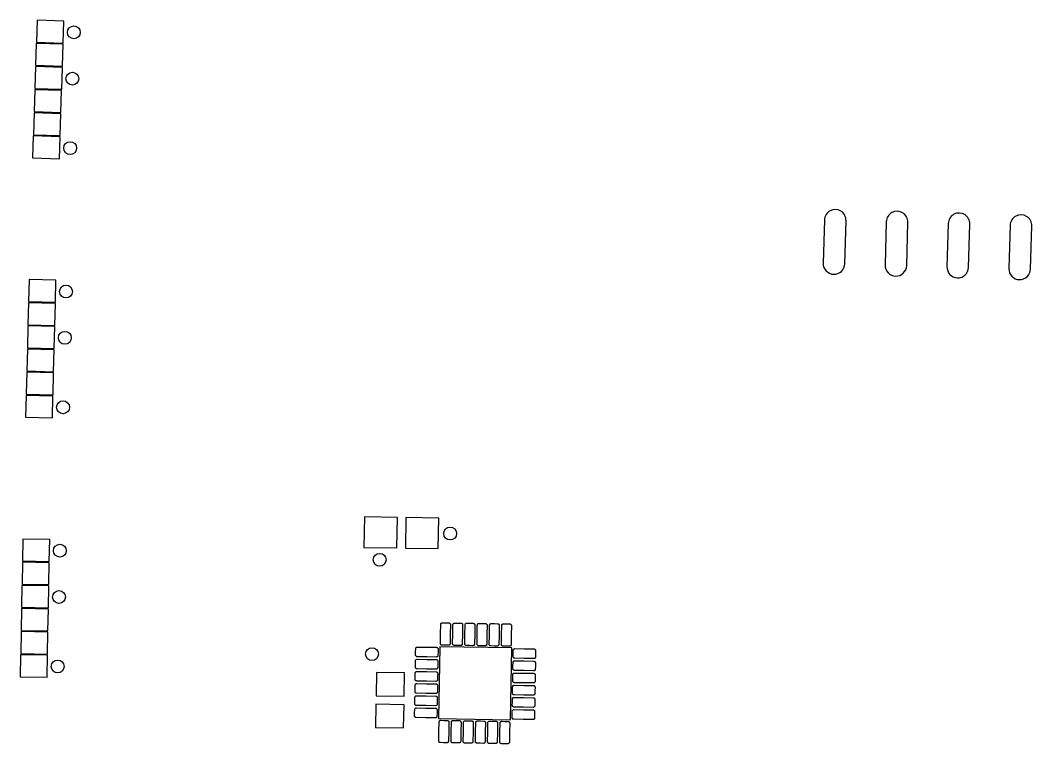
# Model space of a CAD drawing. Header units: millimetres. Extents: x 205 to 339, y 437 to 917.
# Drawn here: x 212.88 to 254.36, y 497.71 to 527.39 of the extents above; entities that cross this region are included whole.
import ezdxf

# ---------------------------------------------------------------- set-up
doc = ezdxf.new("R2010")
doc.units = ezdxf.units.MM
doc.header["$MEASUREMENT"] = 0
doc.layers.add('29_top stop', color=18, linetype='Continuous', true_color=0x000000)

msp = doc.modelspace()

# ---------------------------------------------------------------- linework, layer by layer
at = {"layer": '29_top stop'}
for points in [[(214.64, 526.458), (214.669, 527.357), (213.569, 527.393), (213.54, 526.493)], [(214.609, 525.508), (214.638, 526.408), (213.539, 526.443), (213.51, 525.544)], [(214.578, 524.559), (214.607, 525.458), (213.508, 525.494), (213.479, 524.594)], [(214.548, 523.609), (214.577, 524.509), (213.477, 524.544), (213.448, 523.645)], [(214.517, 522.66), (214.546, 523.559), (213.447, 523.595), (213.418, 522.695)], [(214.486, 521.71), (214.515, 522.61), (213.416, 522.645), (213.387, 521.746)], [(214.32, 515.825), (214.343, 516.725), (213.243, 516.753), (213.22, 515.853)], [(214.296, 514.875), (214.319, 515.775), (213.219, 515.803), (213.196, 514.903)], [(214.272, 513.926), (214.295, 514.825), (213.195, 514.853), (213.172, 513.954)], [(214.248, 512.976), (214.271, 513.876), (213.171, 513.904), (213.148, 513.004)], [(214.223, 512.026), (214.246, 512.926), (213.147, 512.954), (213.124, 512.054)], [(214.199, 511.077), (214.222, 511.976), (213.123, 512.004), (213.1, 511.105)], [(228.324, 505.747), (228.345, 506.997), (226.995, 507.019), (226.974, 505.769)], [(230.024, 505.719), (230.045, 506.969), (228.695, 506.991), (228.674, 505.741)], [(214.071, 505.19), (214.088, 506.089), (212.988, 506.111), (212.971, 505.211)], [(214.052, 504.24), (214.07, 505.14), (212.97, 505.161), (212.952, 504.261)], [(214.034, 503.29), (214.051, 504.19), (212.951, 504.211), (212.934, 503.311)], [(214.015, 502.34), (214.033, 503.24), (212.933, 503.261), (212.916, 502.361)], [(213.997, 501.39), (214.014, 502.29), (212.915, 502.311), (212.897, 501.412)], [(232.983, 498.694), (233.032, 501.644), (230.082, 501.692), (230.034, 498.743)], [(213.978, 500.44), (213.996, 501.34), (212.896, 501.362), (212.879, 500.462)], [(228.624, 499.666), (228.639, 500.616), (227.49, 500.635), (227.474, 499.685)], [(228.602, 498.366), (228.618, 499.316), (227.468, 499.335), (227.452, 498.385)]]:
    msp.add_lwpolyline(points, close=True, dxfattribs=at)
for points in [[(245.857, 519.2), (245.806, 517.426)], [(246.693, 517.401), (246.744, 519.174)], [(248.396, 519.126), (248.345, 517.353)], [(249.232, 517.328), (249.283, 519.101)], [(250.935, 519.053), (250.884, 517.28)], [(251.77, 517.255), (251.822, 519.028)], [(253.474, 518.98), (253.423, 517.207)], [(254.309, 517.181), (254.36, 518.955)], [(230.117, 502.217), (230.124, 502.609)], [(230.191, 502.674), (230.324, 502.672)], [(230.324, 502.672), (230.456, 502.67)], [(230.521, 502.603), (230.515, 502.21)], [(230.617, 502.209), (230.624, 502.601)], [(230.691, 502.666), (230.824, 502.664)], [(230.824, 502.664), (230.956, 502.662)], [(231.021, 502.594), (231.015, 502.202)], [(231.117, 502.2), (231.124, 502.593)], [(231.191, 502.658), (231.323, 502.656)], [(231.323, 502.656), (231.456, 502.654)], [(231.521, 502.586), (231.515, 502.194)], [(231.617, 502.192), (231.623, 502.584)], [(231.691, 502.65), (231.823, 502.648)], [(231.823, 502.648), (231.956, 502.645)], [(232.021, 502.578), (232.015, 502.185)], [(232.117, 502.184), (232.123, 502.576)], [(232.191, 502.641), (232.323, 502.639)], [(232.323, 502.639), (232.456, 502.637)], [(232.521, 502.57), (232.514, 502.177)], [(232.617, 502.176), (232.623, 502.568)], [(232.691, 502.633), (232.823, 502.631)], [(232.823, 502.631), (232.956, 502.629)], [(233.021, 502.561), (233.014, 502.169)], [(230.111, 501.824), (230.117, 502.217)], [(230.515, 502.21), (230.508, 501.818)], [(230.611, 501.816), (230.617, 502.209)], [(231.015, 502.202), (231.008, 501.81)], [(231.111, 501.808), (231.117, 502.2)], [(231.515, 502.194), (231.508, 501.801)], [(231.611, 501.8), (231.617, 502.192)], [(232.015, 502.185), (232.008, 501.793)], [(232.11, 501.791), (232.117, 502.184)], [(232.514, 502.177), (232.508, 501.785)], [(232.61, 501.783), (232.617, 502.176)], [(233.014, 502.169), (233.008, 501.777)], [(229.095, 501.484), (229.097, 501.616)], [(229.165, 501.681), (229.557, 501.675)], [(229.557, 501.675), (229.949, 501.668)], [(230.015, 501.601), (230.012, 501.468)], [(230.308, 501.755), (230.176, 501.757)], [(230.441, 501.753), (230.308, 501.755)], [(230.808, 501.747), (230.676, 501.749)], [(230.941, 501.744), (230.808, 501.747)], [(231.308, 501.738), (231.176, 501.74)], [(231.441, 501.736), (231.308, 501.738)], [(231.808, 501.73), (231.676, 501.732)], [(231.941, 501.728), (231.808, 501.73)], [(232.308, 501.722), (232.176, 501.724)], [(232.441, 501.72), (232.308, 501.722)], [(232.808, 501.714), (232.676, 501.716)], [(232.941, 501.711), (232.808, 501.714)], [(233.094, 501.418), (233.097, 501.55)], [(233.164, 501.615), (233.556, 501.609)], [(233.556, 501.609), (233.949, 501.602)], [(234.014, 501.535), (234.012, 501.402)], [(229.087, 500.984), (229.089, 501.116)], [(229.093, 501.351), (229.095, 501.484)], [(229.156, 501.181), (229.549, 501.175)], [(229.55, 501.277), (229.158, 501.284)], [(229.549, 501.175), (229.941, 501.168)], [(229.943, 501.271), (229.55, 501.277)], [(230.012, 501.468), (230.01, 501.336)], [(233.092, 501.285), (233.094, 501.418)], [(233.156, 501.115), (233.548, 501.109)], [(233.55, 501.211), (233.157, 501.218)], [(233.548, 501.109), (233.941, 501.102)], [(233.942, 501.205), (233.55, 501.211)], [(234.012, 501.402), (234.01, 501.27)], [(229.085, 500.851), (229.087, 500.984)], [(229.542, 500.777), (229.15, 500.784)], [(229.935, 500.771), (229.542, 500.777)], [(230.004, 500.969), (230.002, 500.836)], [(230.006, 501.101), (230.004, 500.969)], [(233.084, 500.785), (233.086, 500.918)], [(233.086, 500.918), (233.088, 501.05)], [(233.542, 500.711), (233.149, 500.718)], [(233.934, 500.705), (233.542, 500.711)], [(234.004, 500.902), (234.001, 500.77)], [(234.006, 501.035), (234.004, 500.902)], [(229.076, 500.351), (229.078, 500.484)], [(229.078, 500.484), (229.081, 500.616)], [(229.534, 500.277), (229.141, 500.284)], [(229.148, 500.681), (229.54, 500.675)], [(229.926, 500.271), (229.534, 500.277)], [(229.54, 500.675), (229.933, 500.668)], [(229.996, 500.469), (229.994, 500.336)], [(229.998, 500.601), (229.996, 500.469)], [(233.076, 500.285), (233.078, 500.418)], [(233.078, 500.418), (233.08, 500.55)], [(233.147, 500.615), (233.54, 500.609)], [(233.54, 500.609), (233.932, 500.602)], [(233.995, 500.403), (233.993, 500.27)], [(233.998, 500.535), (233.995, 500.403)], [(229.068, 499.851), (229.07, 499.984)], [(229.07, 499.984), (229.072, 500.116)], [(229.14, 500.182), (229.532, 500.175)], [(229.532, 500.175), (229.925, 500.169)], [(229.988, 499.969), (229.985, 499.836)], [(229.99, 500.101), (229.988, 499.969)], [(233.067, 499.785), (233.07, 499.918)], [(233.07, 499.918), (233.072, 500.05)], [(233.139, 500.115), (233.532, 500.109)], [(233.533, 500.211), (233.141, 500.218)], [(233.532, 500.109), (233.924, 500.102)], [(233.926, 500.205), (233.533, 500.211)], [(233.987, 499.903), (233.985, 499.77)], [(233.989, 500.035), (233.987, 499.903)], [(229.06, 499.351), (229.062, 499.484)], [(229.062, 499.484), (229.064, 499.616)], [(229.131, 499.682), (229.524, 499.675)], [(229.526, 499.777), (229.133, 499.784)], [(229.524, 499.675), (229.916, 499.669)], [(229.918, 499.771), (229.526, 499.777)], [(229.979, 499.469), (229.977, 499.336)], [(229.982, 499.601), (229.979, 499.469)], [(233.061, 499.418), (233.064, 499.55)], [(233.131, 499.615), (233.523, 499.609)], [(233.525, 499.711), (233.133, 499.718)], [(233.523, 499.609), (233.916, 499.603)], [(233.918, 499.705), (233.525, 499.711)], [(233.981, 499.535), (233.979, 499.403)], [(229.054, 498.984), (229.056, 499.116)], [(229.123, 499.182), (229.516, 499.175)], [(229.517, 499.278), (229.125, 499.284)], [(229.516, 499.175), (229.908, 499.169)], [(229.91, 499.271), (229.517, 499.278)], [(229.973, 499.101), (229.971, 498.969)], [(233.053, 498.918), (233.055, 499.05)], [(233.059, 499.285), (233.061, 499.418)], [(233.123, 499.116), (233.515, 499.109)], [(233.517, 499.211), (233.124, 499.218)], [(233.515, 499.109), (233.908, 499.103)], [(233.909, 499.205), (233.517, 499.211)], [(233.973, 499.035), (233.971, 498.903)], [(233.979, 499.403), (233.977, 499.27)], [(229.051, 498.851), (229.054, 498.984)], [(229.509, 498.778), (229.117, 498.784)], [(229.902, 498.771), (229.509, 498.778)], [(229.971, 498.969), (229.969, 498.836)], [(230.125, 498.675), (230.257, 498.673)], [(230.257, 498.673), (230.39, 498.671)], [(230.625, 498.667), (230.757, 498.665)], [(230.757, 498.665), (230.89, 498.662)], [(231.125, 498.659), (231.257, 498.656)], [(231.257, 498.656), (231.39, 498.654)], [(231.625, 498.65), (231.757, 498.648)], [(231.757, 498.648), (231.89, 498.646)], [(232.125, 498.642), (232.257, 498.64)], [(232.257, 498.64), (232.39, 498.638)], [(232.625, 498.634), (232.757, 498.632)], [(232.757, 498.632), (232.89, 498.629)], [(233.051, 498.785), (233.053, 498.918)], [(233.509, 498.712), (233.116, 498.718)], [(233.901, 498.705), (233.509, 498.712)], [(233.971, 498.903), (233.968, 498.77)], [(230.045, 497.825), (230.051, 498.217)], [(230.051, 498.217), (230.058, 498.61)], [(230.449, 498.211), (230.442, 497.818)], [(230.455, 498.603), (230.449, 498.211)], [(230.545, 497.817), (230.551, 498.209)], [(230.551, 498.209), (230.558, 498.602)], [(230.949, 498.203), (230.942, 497.81)], [(230.955, 498.595), (230.949, 498.203)], [(231.044, 497.808), (231.051, 498.201)], [(231.051, 498.201), (231.057, 498.593)], [(231.455, 498.587), (231.449, 498.194)], [(231.551, 498.193), (231.557, 498.585)], [(231.955, 498.578), (231.948, 498.186)], [(232.051, 498.184), (232.057, 498.577)], [(232.455, 498.57), (232.448, 498.178)], [(232.551, 498.176), (232.557, 498.569)], [(232.955, 498.562), (232.948, 498.17)], [(231.449, 498.194), (231.442, 497.802)], [(231.544, 497.8), (231.551, 498.193)], [(231.948, 498.186), (231.942, 497.794)], [(232.044, 497.792), (232.051, 498.184)], [(232.448, 498.178), (232.442, 497.785)], [(232.544, 497.784), (232.551, 498.176)], [(232.948, 498.17), (232.942, 497.777)], [(230.242, 497.755), (230.11, 497.758)], [(230.375, 497.753), (230.242, 497.755)], [(230.742, 497.747), (230.61, 497.749)], [(230.875, 497.745), (230.742, 497.747)], [(231.242, 497.739), (231.11, 497.741)], [(231.375, 497.737), (231.242, 497.739)], [(231.742, 497.731), (231.61, 497.733)], [(231.875, 497.728), (231.742, 497.731)], [(232.242, 497.722), (232.11, 497.725)], [(232.375, 497.72), (232.242, 497.722)], [(232.742, 497.714), (232.609, 497.716)], [(232.874, 497.712), (232.742, 497.714)]]:
    msp.add_lwpolyline(points, dxfattribs=at)
for centre in [(215.079, 526.894), (215.018, 524.995), (214.926, 522.146), (214.756, 516.264), (214.708, 514.365), (214.636, 511.516), (230.509, 506.336), (214.504, 505.631), (227.616, 505.259), (214.467, 503.732), (227.302, 501.388), (214.412, 500.882)]:
    msp.add_circle(centre, 0.264, dxfattribs=at)
for centre, start, end in [((246.3, 519.187), 358.351, 178.351), ((248.839, 519.114), 358.351, 178.351), ((251.378, 519.041), 358.351, 178.351), ((253.917, 518.967), 358.351, 178.351), ((246.249, 517.413), 178.351, 358.351), ((248.788, 517.34), 178.351, 358.351), ((251.327, 517.267), 178.351, 358.351), ((253.866, 517.194), 178.351, 358.351)]:
    msp.add_arc(centre, 0.443, start, end, dxfattribs=at)
for points, knots in [([(230.124, 502.609), (230.124, 502.616), (230.126, 502.633), (230.141, 502.656), (230.165, 502.671), (230.182, 502.674), (230.191, 502.674)], [2.277705, 2.277705, 2.277705, 2.277705, 2.2966068, 2.3293692, 2.3549681, 2.3811067, 2.3811067, 2.3811067, 2.3811067]), ([(230.456, 502.67), (230.465, 502.67), (230.482, 502.666), (230.506, 502.65), (230.519, 502.626), (230.521, 502.609), (230.521, 502.603)], [2.6461067, 2.6461067, 2.6461067, 2.6461067, 2.6722453, 2.6978442, 2.7306065, 2.7495084, 2.7495084, 2.7495084, 2.7495084]), ([(230.624, 502.601), (230.624, 502.607), (230.626, 502.625), (230.641, 502.647), (230.665, 502.663), (230.682, 502.666), (230.691, 502.666)], [2.277705, 2.277705, 2.277705, 2.277705, 2.2966068, 2.3293692, 2.3549681, 2.3811067, 2.3811067, 2.3811067, 2.3811067]), ([(230.956, 502.662), (230.965, 502.662), (230.982, 502.658), (231.006, 502.641), (231.019, 502.618), (231.021, 502.601), (231.021, 502.594)], [2.6461067, 2.6461067, 2.6461067, 2.6461067, 2.6722453, 2.6978442, 2.7306065, 2.7495084, 2.7495084, 2.7495084, 2.7495084]), ([(231.124, 502.593), (231.124, 502.599), (231.126, 502.616), (231.141, 502.639), (231.165, 502.655), (231.182, 502.658), (231.191, 502.658)], [2.277705, 2.277705, 2.277705, 2.277705, 2.2966068, 2.3293692, 2.3549681, 2.3811067, 2.3811067, 2.3811067, 2.3811067]), ([(231.456, 502.654), (231.465, 502.653), (231.482, 502.65), (231.506, 502.633), (231.519, 502.61), (231.521, 502.592), (231.521, 502.586)], [2.6461067, 2.6461067, 2.6461067, 2.6461067, 2.6722453, 2.6978442, 2.7306065, 2.7495084, 2.7495084, 2.7495084, 2.7495084]), ([(231.623, 502.584), (231.624, 502.591), (231.626, 502.608), (231.64, 502.631), (231.665, 502.647), (231.682, 502.65), (231.691, 502.65)], [2.277705, 2.277705, 2.277705, 2.277705, 2.2966068, 2.3293692, 2.3549681, 2.3811067, 2.3811067, 2.3811067, 2.3811067]), ([(231.956, 502.645), (231.965, 502.645), (231.982, 502.641), (232.006, 502.625), (232.019, 502.602), (232.021, 502.584), (232.021, 502.578)], [2.6461067, 2.6461067, 2.6461067, 2.6461067, 2.6722453, 2.6978442, 2.7306065, 2.7495084, 2.7495084, 2.7495084, 2.7495084]), ([(232.123, 502.576), (232.124, 502.583), (232.126, 502.6), (232.14, 502.623), (232.165, 502.638), (232.182, 502.641), (232.191, 502.641)], [2.277705, 2.277705, 2.277705, 2.277705, 2.2966068, 2.3293692, 2.3549681, 2.3811067, 2.3811067, 2.3811067, 2.3811067]), ([(232.456, 502.637), (232.464, 502.637), (232.482, 502.633), (232.506, 502.617), (232.519, 502.593), (232.521, 502.576), (232.521, 502.57)], [2.6461067, 2.6461067, 2.6461067, 2.6461067, 2.6722453, 2.6978442, 2.7306065, 2.7495084, 2.7495084, 2.7495084, 2.7495084]), ([(232.623, 502.568), (232.624, 502.574), (232.626, 502.592), (232.64, 502.614), (232.665, 502.63), (232.682, 502.633), (232.691, 502.633)], [2.277705, 2.277705, 2.277705, 2.277705, 2.2966068, 2.3293692, 2.3549681, 2.3811067, 2.3811067, 2.3811067, 2.3811067]), ([(232.956, 502.629), (232.964, 502.629), (232.982, 502.625), (233.005, 502.608), (233.019, 502.585), (233.021, 502.568), (233.021, 502.561)], [2.6461067, 2.6461067, 2.6461067, 2.6461067, 2.6722453, 2.6978442, 2.7306065, 2.7495084, 2.7495084, 2.7495084, 2.7495084]), ([(229.097, 501.616), (229.097, 501.625), (229.101, 501.642), (229.118, 501.666), (229.141, 501.679), (229.158, 501.681), (229.165, 501.681)], [1.3893033, 1.3893033, 1.3893033, 1.3893033, 1.4154419, 1.4410409, 1.4738032, 1.492705, 1.492705, 1.492705, 1.492705]), ([(229.949, 501.668), (229.956, 501.668), (229.973, 501.666), (229.996, 501.651), (230.012, 501.627), (230.015, 501.61), (230.015, 501.601)], [2.277705, 2.277705, 2.277705, 2.277705, 2.2966068, 2.3293692, 2.3549681, 2.3811067, 2.3811067, 2.3811067, 2.3811067]), ([(230.176, 501.757), (230.167, 501.757), (230.15, 501.761), (230.126, 501.777), (230.113, 501.801), (230.111, 501.818), (230.111, 501.824)], [1.3893033, 1.3893033, 1.3893033, 1.3893033, 1.4154419, 1.4410409, 1.4738032, 1.492705, 1.492705, 1.492705, 1.492705]), ([(230.508, 501.818), (230.508, 501.812), (230.505, 501.794), (230.491, 501.771), (230.467, 501.756), (230.45, 501.753), (230.441, 501.753)], [1.0209017, 1.0209017, 1.0209017, 1.0209017, 1.0398035, 1.0725658, 1.0981648, 1.1243033, 1.1243033, 1.1243033, 1.1243033]), ([(230.676, 501.749), (230.667, 501.749), (230.65, 501.753), (230.626, 501.769), (230.613, 501.793), (230.611, 501.81), (230.611, 501.816)], [1.3893033, 1.3893033, 1.3893033, 1.3893033, 1.4154419, 1.4410409, 1.4738032, 1.492705, 1.492705, 1.492705, 1.492705]), ([(231.008, 501.81), (231.008, 501.803), (231.005, 501.786), (230.991, 501.763), (230.967, 501.747), (230.95, 501.744), (230.941, 501.744)], [1.0209017, 1.0209017, 1.0209017, 1.0209017, 1.0398035, 1.0725658, 1.0981648, 1.1243033, 1.1243033, 1.1243033, 1.1243033]), ([(231.176, 501.74), (231.167, 501.741), (231.15, 501.744), (231.126, 501.761), (231.113, 501.784), (231.111, 501.802), (231.111, 501.808)], [1.3893033, 1.3893033, 1.3893033, 1.3893033, 1.4154419, 1.4410409, 1.4738032, 1.492705, 1.492705, 1.492705, 1.492705]), ([(231.508, 501.801), (231.508, 501.795), (231.505, 501.778), (231.491, 501.755), (231.467, 501.739), (231.449, 501.736), (231.441, 501.736)], [1.0209017, 1.0209017, 1.0209017, 1.0209017, 1.0398035, 1.0725658, 1.0981648, 1.1243033, 1.1243033, 1.1243033, 1.1243033]), ([(231.676, 501.732), (231.667, 501.732), (231.65, 501.736), (231.626, 501.753), (231.613, 501.776), (231.61, 501.793), (231.611, 501.8)], [1.3893033, 1.3893033, 1.3893033, 1.3893033, 1.4154419, 1.4410409, 1.4738032, 1.492705, 1.492705, 1.492705, 1.492705]), ([(232.008, 501.793), (232.008, 501.787), (232.005, 501.769), (231.991, 501.747), (231.967, 501.731), (231.949, 501.728), (231.941, 501.728)], [1.0209017, 1.0209017, 1.0209017, 1.0209017, 1.0398035, 1.0725658, 1.0981648, 1.1243033, 1.1243033, 1.1243033, 1.1243033]), ([(232.176, 501.724), (232.167, 501.724), (232.15, 501.728), (232.126, 501.744), (232.112, 501.768), (232.11, 501.785), (232.11, 501.791)], [1.3893033, 1.3893033, 1.3893033, 1.3893033, 1.4154419, 1.4410409, 1.4738032, 1.492705, 1.492705, 1.492705, 1.492705]), ([(232.508, 501.785), (232.508, 501.778), (232.505, 501.761), (232.491, 501.738), (232.467, 501.723), (232.449, 501.72), (232.441, 501.72)], [1.0209017, 1.0209017, 1.0209017, 1.0209017, 1.0398035, 1.0725658, 1.0981648, 1.1243033, 1.1243033, 1.1243033, 1.1243033]), ([(232.676, 501.716), (232.667, 501.716), (232.649, 501.72), (232.626, 501.736), (232.612, 501.759), (232.61, 501.777), (232.61, 501.783)], [1.3893033, 1.3893033, 1.3893033, 1.3893033, 1.4154419, 1.4410409, 1.4738032, 1.492705, 1.492705, 1.492705, 1.492705]), ([(233.008, 501.777), (233.008, 501.77), (233.005, 501.753), (232.991, 501.73), (232.967, 501.714), (232.949, 501.711), (232.941, 501.711)], [1.0209017, 1.0209017, 1.0209017, 1.0209017, 1.0398035, 1.0725658, 1.0981648, 1.1243033, 1.1243033, 1.1243033, 1.1243033]), ([(233.097, 501.55), (233.097, 501.559), (233.1, 501.576), (233.117, 501.6), (233.14, 501.613), (233.158, 501.615), (233.164, 501.615)], [1.3893033, 1.3893033, 1.3893033, 1.3893033, 1.4154419, 1.4410409, 1.4738032, 1.492705, 1.492705, 1.492705, 1.492705]), ([(233.949, 501.602), (233.955, 501.602), (233.972, 501.599), (233.995, 501.585), (234.011, 501.561), (234.014, 501.544), (234.014, 501.535)], [2.277705, 2.277705, 2.277705, 2.277705, 2.2966068, 2.3293692, 2.3549681, 2.3811067, 2.3811067, 2.3811067, 2.3811067]), ([(229.089, 501.116), (229.089, 501.125), (229.093, 501.142), (229.109, 501.166), (229.133, 501.179), (229.15, 501.181), (229.156, 501.181)], [1.3893033, 1.3893033, 1.3893033, 1.3893033, 1.4154419, 1.4410409, 1.4738032, 1.492705, 1.492705, 1.492705, 1.492705]), ([(229.158, 501.284), (229.152, 501.284), (229.134, 501.287), (229.112, 501.301), (229.096, 501.325), (229.093, 501.342), (229.093, 501.351)], [1.0209017, 1.0209017, 1.0209017, 1.0209017, 1.0398035, 1.0725658, 1.0981648, 1.1243033, 1.1243033, 1.1243033, 1.1243033]), ([(229.941, 501.168), (229.947, 501.168), (229.965, 501.166), (229.988, 501.151), (230.003, 501.127), (230.006, 501.11), (230.006, 501.101)], [2.277705, 2.277705, 2.277705, 2.277705, 2.2966068, 2.3293692, 2.3549681, 2.3811067, 2.3811067, 2.3811067, 2.3811067]), ([(230.01, 501.336), (230.01, 501.327), (230.006, 501.31), (229.99, 501.286), (229.966, 501.273), (229.949, 501.271), (229.943, 501.271)], [2.6461067, 2.6461067, 2.6461067, 2.6461067, 2.6722453, 2.6978442, 2.7306065, 2.7495084, 2.7495084, 2.7495084, 2.7495084]), ([(233.088, 501.05), (233.089, 501.059), (233.092, 501.076), (233.109, 501.1), (233.132, 501.113), (233.149, 501.115), (233.156, 501.115)], [1.3893033, 1.3893033, 1.3893033, 1.3893033, 1.4154419, 1.4410409, 1.4738032, 1.492705, 1.492705, 1.492705, 1.492705]), ([(233.157, 501.218), (233.151, 501.218), (233.134, 501.22), (233.111, 501.235), (233.095, 501.259), (233.092, 501.276), (233.092, 501.285)], [1.0209017, 1.0209017, 1.0209017, 1.0209017, 1.0398035, 1.0725658, 1.0981648, 1.1243033, 1.1243033, 1.1243033, 1.1243033]), ([(233.941, 501.102), (233.947, 501.102), (233.964, 501.1), (233.987, 501.085), (234.003, 501.061), (234.006, 501.044), (234.006, 501.035)], [2.277705, 2.277705, 2.277705, 2.277705, 2.2966068, 2.3293692, 2.3549681, 2.3811067, 2.3811067, 2.3811067, 2.3811067]), ([(234.01, 501.27), (234.009, 501.261), (234.006, 501.244), (233.989, 501.22), (233.966, 501.207), (233.949, 501.205), (233.942, 501.205)], [2.6461067, 2.6461067, 2.6461067, 2.6461067, 2.6722453, 2.6978442, 2.7306065, 2.7495084, 2.7495084, 2.7495084, 2.7495084]), ([(229.15, 500.784), (229.143, 500.784), (229.126, 500.787), (229.103, 500.801), (229.088, 500.825), (229.084, 500.843), (229.085, 500.851)], [1.0209017, 1.0209017, 1.0209017, 1.0209017, 1.0398035, 1.0725658, 1.0981648, 1.1243033, 1.1243033, 1.1243033, 1.1243033]), ([(230.002, 500.836), (230.002, 500.827), (229.998, 500.81), (229.982, 500.786), (229.958, 500.773), (229.941, 500.771), (229.935, 500.771)], [2.6461067, 2.6461067, 2.6461067, 2.6461067, 2.6722453, 2.6978442, 2.7306065, 2.7495084, 2.7495084, 2.7495084, 2.7495084]), ([(233.149, 500.718), (233.143, 500.718), (233.126, 500.721), (233.103, 500.735), (233.087, 500.759), (233.084, 500.776), (233.084, 500.785)], [1.0209017, 1.0209017, 1.0209017, 1.0209017, 1.0398035, 1.0725658, 1.0981648, 1.1243033, 1.1243033, 1.1243033, 1.1243033]), ([(234.001, 500.77), (234.001, 500.761), (233.998, 500.744), (233.981, 500.72), (233.958, 500.707), (233.94, 500.705), (233.934, 500.705)], [2.6461067, 2.6461067, 2.6461067, 2.6461067, 2.6722453, 2.6978442, 2.7306065, 2.7495084, 2.7495084, 2.7495084, 2.7495084]), ([(229.141, 500.284), (229.135, 500.284), (229.118, 500.287), (229.095, 500.301), (229.079, 500.325), (229.076, 500.343), (229.076, 500.351)], [1.0209017, 1.0209017, 1.0209017, 1.0209017, 1.0398035, 1.0725658, 1.0981648, 1.1243033, 1.1243033, 1.1243033, 1.1243033]), ([(229.081, 500.616), (229.081, 500.625), (229.085, 500.642), (229.101, 500.666), (229.124, 500.679), (229.142, 500.681), (229.148, 500.681)], [1.3893033, 1.3893033, 1.3893033, 1.3893033, 1.4154419, 1.4410409, 1.4738032, 1.492705, 1.492705, 1.492705, 1.492705]), ([(229.994, 500.336), (229.993, 500.327), (229.99, 500.31), (229.973, 500.286), (229.95, 500.273), (229.933, 500.271), (229.926, 500.271)], [2.6461067, 2.6461067, 2.6461067, 2.6461067, 2.6722453, 2.6978442, 2.7306065, 2.7495084, 2.7495084, 2.7495084, 2.7495084]), ([(229.933, 500.668), (229.939, 500.668), (229.956, 500.666), (229.979, 500.651), (229.995, 500.627), (229.998, 500.61), (229.998, 500.601)], [2.277705, 2.277705, 2.277705, 2.277705, 2.2966068, 2.3293692, 2.3549681, 2.3811067, 2.3811067, 2.3811067, 2.3811067]), ([(233.141, 500.218), (233.135, 500.218), (233.117, 500.221), (233.094, 500.235), (233.079, 500.259), (233.076, 500.276), (233.076, 500.285)], [1.0209017, 1.0209017, 1.0209017, 1.0209017, 1.0398035, 1.0725658, 1.0981648, 1.1243033, 1.1243033, 1.1243033, 1.1243033]), ([(233.08, 500.55), (233.08, 500.559), (233.084, 500.576), (233.1, 500.6), (233.124, 500.613), (233.141, 500.615), (233.147, 500.615)], [1.3893033, 1.3893033, 1.3893033, 1.3893033, 1.4154419, 1.4410409, 1.4738032, 1.492705, 1.492705, 1.492705, 1.492705]), ([(233.932, 500.602), (233.939, 500.602), (233.956, 500.6), (233.979, 500.585), (233.995, 500.561), (233.998, 500.544), (233.998, 500.535)], [2.277705, 2.277705, 2.277705, 2.277705, 2.2966068, 2.3293692, 2.3549681, 2.3811067, 2.3811067, 2.3811067, 2.3811067]), ([(229.072, 500.116), (229.073, 500.125), (229.076, 500.142), (229.093, 500.166), (229.116, 500.179), (229.133, 500.182), (229.14, 500.182)], [1.3893033, 1.3893033, 1.3893033, 1.3893033, 1.4154419, 1.4410409, 1.4738032, 1.492705, 1.492705, 1.492705, 1.492705]), ([(229.925, 500.169), (229.931, 500.168), (229.948, 500.166), (229.971, 500.152), (229.987, 500.127), (229.99, 500.11), (229.99, 500.101)], [2.277705, 2.277705, 2.277705, 2.277705, 2.2966068, 2.3293692, 2.3549681, 2.3811067, 2.3811067, 2.3811067, 2.3811067]), ([(233.072, 500.05), (233.072, 500.059), (233.076, 500.076), (233.092, 500.1), (233.116, 500.113), (233.133, 500.115), (233.139, 500.115)], [1.3893033, 1.3893033, 1.3893033, 1.3893033, 1.4154419, 1.4410409, 1.4738032, 1.492705, 1.492705, 1.492705, 1.492705]), ([(233.924, 500.102), (233.93, 500.102), (233.948, 500.1), (233.971, 500.085), (233.986, 500.061), (233.989, 500.044), (233.989, 500.035)], [2.277705, 2.277705, 2.277705, 2.277705, 2.2966068, 2.3293692, 2.3549681, 2.3811067, 2.3811067, 2.3811067, 2.3811067]), ([(233.993, 500.27), (233.993, 500.261), (233.989, 500.244), (233.973, 500.22), (233.949, 500.207), (233.932, 500.205), (233.926, 500.205)], [2.6461067, 2.6461067, 2.6461067, 2.6461067, 2.6722453, 2.6978442, 2.7306065, 2.7495084, 2.7495084, 2.7495084, 2.7495084]), ([(229.064, 499.616), (229.064, 499.625), (229.068, 499.642), (229.084, 499.666), (229.108, 499.68), (229.125, 499.682), (229.131, 499.682)], [1.3893033, 1.3893033, 1.3893033, 1.3893033, 1.4154419, 1.4410409, 1.4738032, 1.492705, 1.492705, 1.492705, 1.492705]), ([(229.133, 499.784), (229.127, 499.784), (229.11, 499.787), (229.087, 499.801), (229.071, 499.825), (229.068, 499.843), (229.068, 499.851)], [1.0209017, 1.0209017, 1.0209017, 1.0209017, 1.0398035, 1.0725658, 1.0981648, 1.1243033, 1.1243033, 1.1243033, 1.1243033]), ([(229.916, 499.669), (229.923, 499.668), (229.94, 499.666), (229.963, 499.652), (229.979, 499.627), (229.982, 499.61), (229.982, 499.601)], [2.277705, 2.277705, 2.277705, 2.277705, 2.2966068, 2.3293692, 2.3549681, 2.3811067, 2.3811067, 2.3811067, 2.3811067]), ([(229.985, 499.836), (229.985, 499.827), (229.982, 499.81), (229.965, 499.786), (229.942, 499.773), (229.924, 499.771), (229.918, 499.771)], [2.6461067, 2.6461067, 2.6461067, 2.6461067, 2.6722453, 2.6978442, 2.7306065, 2.7495084, 2.7495084, 2.7495084, 2.7495084]), ([(233.064, 499.55), (233.064, 499.559), (233.067, 499.576), (233.084, 499.6), (233.107, 499.613), (233.125, 499.616), (233.131, 499.615)], [1.3893033, 1.3893033, 1.3893033, 1.3893033, 1.4154419, 1.4410409, 1.4738032, 1.492705, 1.492705, 1.492705, 1.492705]), ([(233.133, 499.718), (233.126, 499.718), (233.109, 499.721), (233.086, 499.735), (233.07, 499.759), (233.067, 499.777), (233.067, 499.785)], [1.0209017, 1.0209017, 1.0209017, 1.0209017, 1.0398035, 1.0725658, 1.0981648, 1.1243033, 1.1243033, 1.1243033, 1.1243033]), ([(233.916, 499.603), (233.922, 499.602), (233.939, 499.6), (233.962, 499.586), (233.978, 499.561), (233.981, 499.544), (233.981, 499.535)], [2.277705, 2.277705, 2.277705, 2.277705, 2.2966068, 2.3293692, 2.3549681, 2.3811067, 2.3811067, 2.3811067, 2.3811067]), ([(233.985, 499.77), (233.985, 499.761), (233.981, 499.744), (233.965, 499.72), (233.941, 499.707), (233.924, 499.705), (233.918, 499.705)], [2.6461067, 2.6461067, 2.6461067, 2.6461067, 2.6722453, 2.6978442, 2.7306065, 2.7495084, 2.7495084, 2.7495084, 2.7495084]), ([(229.056, 499.116), (229.056, 499.125), (229.06, 499.143), (229.076, 499.166), (229.1, 499.18), (229.117, 499.182), (229.123, 499.182)], [1.3893033, 1.3893033, 1.3893033, 1.3893033, 1.4154419, 1.4410409, 1.4738032, 1.492705, 1.492705, 1.492705, 1.492705]), ([(229.125, 499.284), (229.119, 499.284), (229.101, 499.287), (229.078, 499.301), (229.063, 499.325), (229.06, 499.343), (229.06, 499.351)], [1.0209017, 1.0209017, 1.0209017, 1.0209017, 1.0398035, 1.0725658, 1.0981648, 1.1243033, 1.1243033, 1.1243033, 1.1243033]), ([(229.908, 499.169), (229.914, 499.169), (229.932, 499.166), (229.955, 499.152), (229.97, 499.128), (229.973, 499.11), (229.973, 499.101)], [2.277705, 2.277705, 2.277705, 2.277705, 2.2966068, 2.3293692, 2.3549681, 2.3811067, 2.3811067, 2.3811067, 2.3811067]), ([(229.977, 499.336), (229.977, 499.328), (229.973, 499.31), (229.957, 499.287), (229.933, 499.273), (229.916, 499.271), (229.91, 499.271)], [2.6461067, 2.6461067, 2.6461067, 2.6461067, 2.6722453, 2.6978442, 2.7306065, 2.7495084, 2.7495084, 2.7495084, 2.7495084]), ([(233.055, 499.05), (233.056, 499.059), (233.059, 499.076), (233.076, 499.1), (233.099, 499.114), (233.116, 499.116), (233.123, 499.116)], [1.3893033, 1.3893033, 1.3893033, 1.3893033, 1.4154419, 1.4410409, 1.4738032, 1.492705, 1.492705, 1.492705, 1.492705]), ([(233.124, 499.218), (233.118, 499.218), (233.101, 499.221), (233.078, 499.235), (233.062, 499.259), (233.059, 499.277), (233.059, 499.285)], [1.0209017, 1.0209017, 1.0209017, 1.0209017, 1.0398035, 1.0725658, 1.0981648, 1.1243033, 1.1243033, 1.1243033, 1.1243033]), ([(233.908, 499.103), (233.914, 499.102), (233.931, 499.1), (233.954, 499.086), (233.97, 499.061), (233.973, 499.044), (233.973, 499.035)], [2.277705, 2.277705, 2.277705, 2.277705, 2.2966068, 2.3293692, 2.3549681, 2.3811067, 2.3811067, 2.3811067, 2.3811067]), ([(233.977, 499.27), (233.976, 499.261), (233.973, 499.244), (233.956, 499.22), (233.933, 499.207), (233.916, 499.205), (233.909, 499.205)], [2.6461067, 2.6461067, 2.6461067, 2.6461067, 2.6722453, 2.6978442, 2.7306065, 2.7495084, 2.7495084, 2.7495084, 2.7495084]), ([(229.117, 498.784), (229.11, 498.784), (229.093, 498.787), (229.07, 498.801), (229.054, 498.825), (229.051, 498.843), (229.051, 498.851)], [1.0209017, 1.0209017, 1.0209017, 1.0209017, 1.0398035, 1.0725658, 1.0981648, 1.1243033, 1.1243033, 1.1243033, 1.1243033]), ([(229.969, 498.836), (229.969, 498.828), (229.965, 498.81), (229.949, 498.787), (229.925, 498.773), (229.908, 498.771), (229.902, 498.771)], [2.6461067, 2.6461067, 2.6461067, 2.6461067, 2.6722453, 2.6978442, 2.7306065, 2.7495084, 2.7495084, 2.7495084, 2.7495084]), ([(230.058, 498.61), (230.058, 498.616), (230.06, 498.633), (230.075, 498.656), (230.099, 498.672), (230.116, 498.675), (230.125, 498.675)], [2.277705, 2.277705, 2.277705, 2.277705, 2.2966068, 2.3293692, 2.3549681, 2.3811067, 2.3811067, 2.3811067, 2.3811067]), ([(230.39, 498.671), (230.399, 498.67), (230.416, 498.667), (230.44, 498.65), (230.453, 498.627), (230.455, 498.61), (230.455, 498.603)], [2.6461067, 2.6461067, 2.6461067, 2.6461067, 2.6722453, 2.6978442, 2.7306065, 2.7495084, 2.7495084, 2.7495084, 2.7495084]), ([(230.558, 498.602), (230.558, 498.608), (230.56, 498.625), (230.575, 498.648), (230.599, 498.664), (230.616, 498.667), (230.625, 498.667)], [2.277705, 2.277705, 2.277705, 2.277705, 2.2966068, 2.3293692, 2.3549681, 2.3811067, 2.3811067, 2.3811067, 2.3811067]), ([(230.89, 498.662), (230.899, 498.662), (230.916, 498.659), (230.94, 498.642), (230.953, 498.619), (230.955, 498.601), (230.955, 498.595)], [2.6461067, 2.6461067, 2.6461067, 2.6461067, 2.6722453, 2.6978442, 2.7306065, 2.7495084, 2.7495084, 2.7495084, 2.7495084]), ([(231.057, 498.593), (231.058, 498.6), (231.06, 498.617), (231.074, 498.64), (231.099, 498.655), (231.116, 498.659), (231.125, 498.659)], [2.277705, 2.277705, 2.277705, 2.277705, 2.2966068, 2.3293692, 2.3549681, 2.3811067, 2.3811067, 2.3811067, 2.3811067]), ([(231.39, 498.654), (231.399, 498.654), (231.416, 498.65), (231.44, 498.634), (231.453, 498.61), (231.455, 498.593), (231.455, 498.587)], [2.6461067, 2.6461067, 2.6461067, 2.6461067, 2.6722453, 2.6978442, 2.7306065, 2.7495084, 2.7495084, 2.7495084, 2.7495084]), ([(231.557, 498.585), (231.558, 498.591), (231.56, 498.609), (231.574, 498.632), (231.599, 498.647), (231.616, 498.65), (231.625, 498.65)], [2.277705, 2.277705, 2.277705, 2.277705, 2.2966068, 2.3293692, 2.3549681, 2.3811067, 2.3811067, 2.3811067, 2.3811067]), ([(231.89, 498.646), (231.898, 498.646), (231.916, 498.642), (231.939, 498.625), (231.953, 498.602), (231.955, 498.585), (231.955, 498.578)], [2.6461067, 2.6461067, 2.6461067, 2.6461067, 2.6722453, 2.6978442, 2.7306065, 2.7495084, 2.7495084, 2.7495084, 2.7495084]), ([(232.057, 498.577), (232.057, 498.583), (232.06, 498.6), (232.074, 498.623), (232.099, 498.639), (232.116, 498.642), (232.125, 498.642)], [2.277705, 2.277705, 2.277705, 2.277705, 2.2966068, 2.3293692, 2.3549681, 2.3811067, 2.3811067, 2.3811067, 2.3811067]), ([(232.39, 498.638), (232.398, 498.637), (232.416, 498.634), (232.439, 498.617), (232.453, 498.594), (232.455, 498.577), (232.455, 498.57)], [2.6461067, 2.6461067, 2.6461067, 2.6461067, 2.6722453, 2.6978442, 2.7306065, 2.7495084, 2.7495084, 2.7495084, 2.7495084]), ([(232.557, 498.569), (232.557, 498.575), (232.56, 498.592), (232.574, 498.615), (232.598, 498.631), (232.616, 498.634), (232.625, 498.634)], [2.277705, 2.277705, 2.277705, 2.277705, 2.2966068, 2.3293692, 2.3549681, 2.3811067, 2.3811067, 2.3811067, 2.3811067]), ([(232.89, 498.629), (232.898, 498.629), (232.916, 498.625), (232.939, 498.609), (232.953, 498.586), (232.955, 498.568), (232.955, 498.562)], [2.6461067, 2.6461067, 2.6461067, 2.6461067, 2.6722453, 2.6978442, 2.7306065, 2.7495084, 2.7495084, 2.7495084, 2.7495084]), ([(233.116, 498.718), (233.11, 498.718), (233.093, 498.721), (233.07, 498.735), (233.054, 498.759), (233.051, 498.777), (233.051, 498.785)], [1.0209017, 1.0209017, 1.0209017, 1.0209017, 1.0398035, 1.0725658, 1.0981648, 1.1243033, 1.1243033, 1.1243033, 1.1243033]), ([(233.968, 498.77), (233.968, 498.762), (233.965, 498.744), (233.948, 498.72), (233.925, 498.707), (233.907, 498.705), (233.901, 498.705)], [2.6461067, 2.6461067, 2.6461067, 2.6461067, 2.6722453, 2.6978442, 2.7306065, 2.7495084, 2.7495084, 2.7495084, 2.7495084]), ([(230.11, 497.758), (230.101, 497.758), (230.084, 497.761), (230.06, 497.778), (230.047, 497.801), (230.045, 497.819), (230.045, 497.825)], [1.3893033, 1.3893033, 1.3893033, 1.3893033, 1.4154419, 1.4410409, 1.4738032, 1.492705, 1.492705, 1.492705, 1.492705]), ([(230.442, 497.818), (230.442, 497.812), (230.439, 497.795), (230.425, 497.772), (230.401, 497.756), (230.384, 497.753), (230.375, 497.753)], [1.0209017, 1.0209017, 1.0209017, 1.0209017, 1.0398035, 1.0725658, 1.0981648, 1.1243033, 1.1243033, 1.1243033, 1.1243033]), ([(230.61, 497.749), (230.601, 497.75), (230.584, 497.753), (230.56, 497.77), (230.547, 497.793), (230.545, 497.81), (230.545, 497.817)], [1.3893033, 1.3893033, 1.3893033, 1.3893033, 1.4154419, 1.4410409, 1.4738032, 1.492705, 1.492705, 1.492705, 1.492705]), ([(230.942, 497.81), (230.942, 497.804), (230.939, 497.787), (230.925, 497.764), (230.901, 497.748), (230.883, 497.745), (230.875, 497.745)], [1.0209017, 1.0209017, 1.0209017, 1.0209017, 1.0398035, 1.0725658, 1.0981648, 1.1243033, 1.1243033, 1.1243033, 1.1243033]), ([(231.11, 497.741), (231.101, 497.741), (231.084, 497.745), (231.06, 497.761), (231.047, 497.785), (231.044, 497.802), (231.044, 497.808)], [1.3893033, 1.3893033, 1.3893033, 1.3893033, 1.4154419, 1.4410409, 1.4738032, 1.492705, 1.492705, 1.492705, 1.492705]), ([(231.442, 497.802), (231.442, 497.796), (231.439, 497.778), (231.425, 497.755), (231.401, 497.74), (231.383, 497.737), (231.375, 497.737)], [1.0209017, 1.0209017, 1.0209017, 1.0209017, 1.0398035, 1.0725658, 1.0981648, 1.1243033, 1.1243033, 1.1243033, 1.1243033]), ([(231.61, 497.733), (231.601, 497.733), (231.584, 497.737), (231.56, 497.753), (231.546, 497.777), (231.544, 497.794), (231.544, 497.8)], [1.3893033, 1.3893033, 1.3893033, 1.3893033, 1.4154419, 1.4410409, 1.4738032, 1.492705, 1.492705, 1.492705, 1.492705]), ([(231.942, 497.794), (231.942, 497.787), (231.939, 497.77), (231.925, 497.747), (231.901, 497.731), (231.883, 497.728), (231.875, 497.728)], [1.0209017, 1.0209017, 1.0209017, 1.0209017, 1.0398035, 1.0725658, 1.0981648, 1.1243033, 1.1243033, 1.1243033, 1.1243033]), ([(232.11, 497.725), (232.101, 497.725), (232.083, 497.728), (232.06, 497.745), (232.046, 497.768), (232.044, 497.786), (232.044, 497.792)], [1.3893033, 1.3893033, 1.3893033, 1.3893033, 1.4154419, 1.4410409, 1.4738032, 1.492705, 1.492705, 1.492705, 1.492705]), ([(232.442, 497.785), (232.442, 497.779), (232.439, 497.762), (232.425, 497.739), (232.401, 497.723), (232.383, 497.72), (232.375, 497.72)], [1.0209017, 1.0209017, 1.0209017, 1.0209017, 1.0398035, 1.0725658, 1.0981648, 1.1243033, 1.1243033, 1.1243033, 1.1243033]), ([(232.609, 497.716), (232.601, 497.717), (232.583, 497.72), (232.56, 497.737), (232.546, 497.76), (232.544, 497.777), (232.544, 497.784)], [1.3893033, 1.3893033, 1.3893033, 1.3893033, 1.4154419, 1.4410409, 1.4738032, 1.492705, 1.492705, 1.492705, 1.492705]), ([(232.942, 497.777), (232.942, 497.771), (232.939, 497.754), (232.925, 497.731), (232.901, 497.715), (232.883, 497.712), (232.874, 497.712)], [1.0209017, 1.0209017, 1.0209017, 1.0209017, 1.0398035, 1.0725658, 1.0981648, 1.1243033, 1.1243033, 1.1243033, 1.1243033])]:
    msp.add_open_spline(points, degree=3, knots=knots, dxfattribs=at)

doc.saveas('drawing.dxf')
